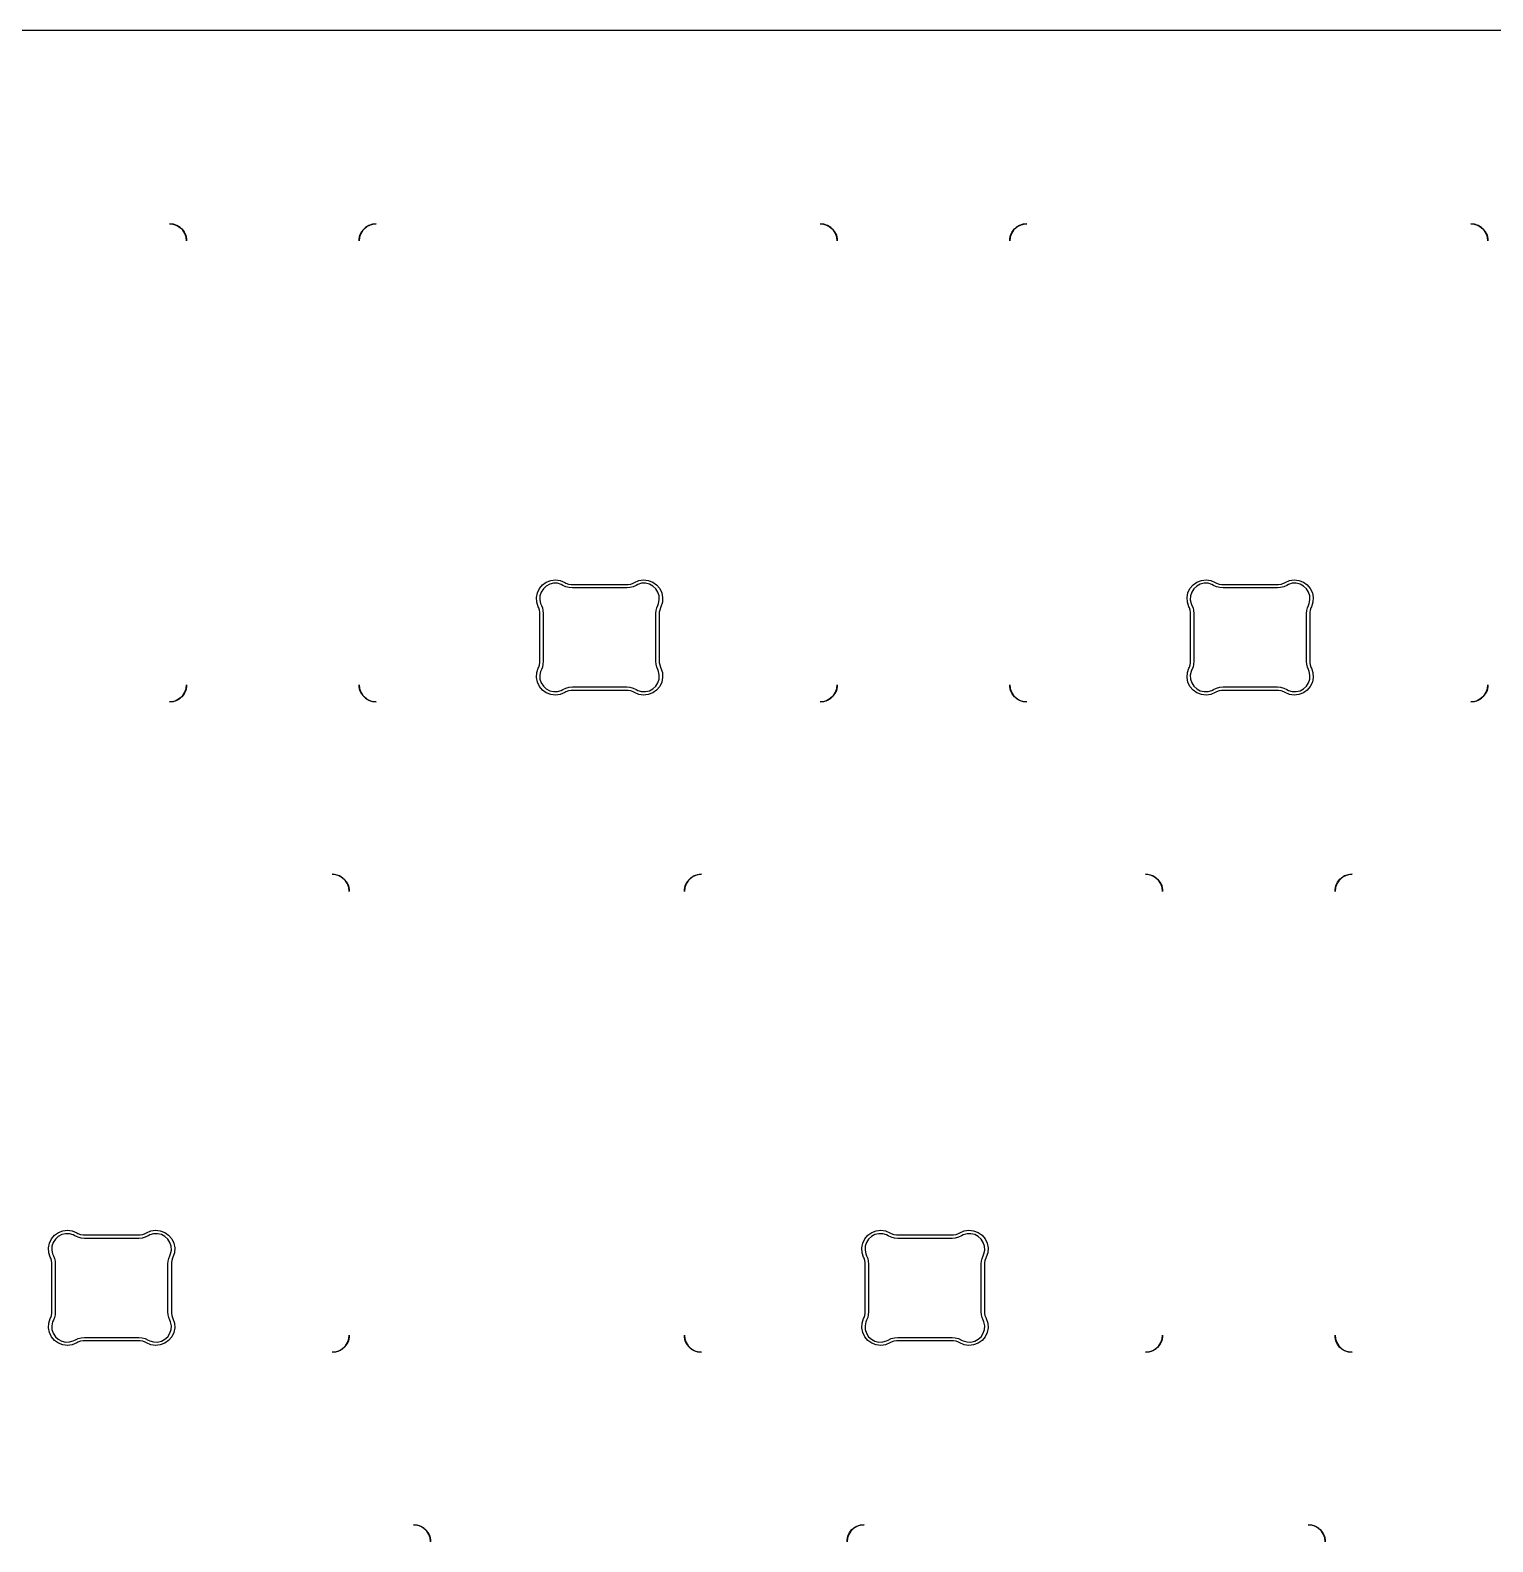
# Model space of a CAD drawing. Header units: inches. Extents: x -0.9 to 12.5, y -6 to -2.
# Drawn here: x 0.753 to 2.439, y -3.772 to -2.029 of the extents above; entities that cross this region are included whole.
import ezdxf

# ---------------------------------------------------------------- set-up
doc = ezdxf.new("R2010")
doc.units = ezdxf.units.IN
doc.header["$MEASUREMENT"] = 0
doc.layers.add('Edge.Cuts', color=40, linetype='CONTINUOUS', true_color=0xfabd2f)

msp = doc.modelspace()

# ---------------------------------------------------------------- linework, layer by layer
at = {"layer": 'Edge.Cuts', "linetype": 'CONTINUOUS'}
for p, q in [((-0.9213, -2.0289), (12.4961, -2.0289)), ((12.4959, -2.0293), (-0.9211, -2.0293)), ((0.9184, -2.2527), (0.914, -2.2522)), ((0.914, -2.2522), (0.9162, -2.2522)), ((0.9162, -2.2522), (0.9205, -2.2532)), ((0.9225, -2.2541), (0.9184, -2.2527)), ((0.9205, -2.2532), (0.9245, -2.2551)), ((0.9262, -2.2565), (0.9225, -2.2541)), ((0.9245, -2.2551), (0.928, -2.2578)), ((0.9294, -2.2596), (0.9262, -2.2565)), ((0.928, -2.2578), (0.9307, -2.2613)), ((0.9317, -2.2633), (0.9294, -2.2596)), ((0.9307, -2.2613), (0.9327, -2.2653)), ((0.9332, -2.2675), (0.9317, -2.2633)), ((0.9327, -2.2653), (0.9337, -2.2696)), ((1.1325, -2.2696), (1.1335, -2.2653)), ((1.1344, -2.2633), (1.133, -2.2675)), ((1.1335, -2.2653), (1.1354, -2.2613)), ((1.1368, -2.2596), (1.1344, -2.2633)), ((1.1354, -2.2613), (1.1382, -2.2578)), ((1.1399, -2.2565), (1.1368, -2.2596)), ((1.1382, -2.2578), (1.1416, -2.2551)), ((1.1436, -2.2541), (1.1399, -2.2565)), ((1.1416, -2.2551), (1.1456, -2.2532)), ((1.1478, -2.2527), (1.1436, -2.2541)), ((1.1456, -2.2532), (1.1499, -2.2522)), ((1.1522, -2.2522), (1.1478, -2.2527)), ((1.1499, -2.2522), (1.1522, -2.2522)), ((1.6684, -2.2527), (1.664, -2.2522)), ((1.664, -2.2522), (1.6662, -2.2522)), ((1.6662, -2.2522), (1.6705, -2.2532)), ((1.6725, -2.2541), (1.6684, -2.2527)), ((1.6705, -2.2532), (1.6745, -2.2551)), ((1.6762, -2.2565), (1.6725, -2.2541)), ((1.6745, -2.2551), (1.678, -2.2578)), ((1.6794, -2.2596), (1.6762, -2.2565)), ((1.678, -2.2578), (1.6807, -2.2613)), ((1.6817, -2.2633), (1.6794, -2.2596)), ((1.6807, -2.2613), (1.6827, -2.2653)), ((1.6832, -2.2675), (1.6817, -2.2633)), ((1.6827, -2.2653), (1.6837, -2.2696)), ((1.8825, -2.2696), (1.8835, -2.2653)), ((1.8844, -2.2633), (1.883, -2.2675)), ((1.8835, -2.2653), (1.8854, -2.2613)), ((1.8868, -2.2596), (1.8844, -2.2633)), ((1.8854, -2.2613), (1.8882, -2.2578)), ((1.8899, -2.2565), (1.8868, -2.2596)), ((1.8882, -2.2578), (1.8916, -2.2551)), ((1.8936, -2.2541), (1.8899, -2.2565)), ((1.8916, -2.2551), (1.8956, -2.2532)), ((1.8978, -2.2527), (1.8936, -2.2541)), ((1.8956, -2.2532), (1.8999, -2.2522)), ((1.9022, -2.2522), (1.8978, -2.2527)), ((1.8999, -2.2522), (1.9022, -2.2522)), ((2.4184, -2.2527), (2.414, -2.2522)), ((2.414, -2.2522), (2.4162, -2.2522)), ((2.4162, -2.2522), (2.4205, -2.2532)), ((2.4225, -2.2541), (2.4184, -2.2527)), ((2.4205, -2.2532), (2.4245, -2.2551)), ((2.4262, -2.2565), (2.4225, -2.2541)), ((2.4245, -2.2551), (2.428, -2.2578)), ((2.4294, -2.2596), (2.4262, -2.2565)), ((2.428, -2.2578), (2.4307, -2.2613)), ((2.4317, -2.2633), (2.4294, -2.2596)), ((2.4307, -2.2613), (2.4327, -2.2653)), ((2.4332, -2.2675), (2.4317, -2.2633)), ((2.4327, -2.2653), (2.4337, -2.2696)), ((0.9337, -2.2719), (0.9332, -2.2675)), ((0.9337, -2.2696), (0.9337, -2.2719)), ((1.133, -2.2675), (1.1325, -2.2719)), ((1.1325, -2.2719), (1.1325, -2.2696)), ((1.6837, -2.2719), (1.6832, -2.2675)), ((1.6837, -2.2696), (1.6837, -2.2719)), ((1.883, -2.2675), (1.8825, -2.2719)), ((1.8825, -2.2719), (1.8825, -2.2696)), ((2.4337, -2.2719), (2.4332, -2.2675)), ((2.4337, -2.2696), (2.4337, -2.2719)), ((1.3439, -2.6685), (1.3483, -2.6653)), ((1.3483, -2.6653), (1.3535, -2.6633)), ((1.3566, -2.6666), (1.3522, -2.6677)), ((1.3535, -2.6633), (1.359, -2.6627)), ((1.3612, -2.6667), (1.3566, -2.6666)), ((1.359, -2.6627), (1.3644, -2.6635)), ((1.3644, -2.6635), (1.3695, -2.6657)), ((1.3695, -2.6657), (1.3708, -2.6665)), ((1.3708, -2.6665), (1.3738, -2.6676)), ((1.4456, -2.6676), (1.4485, -2.6665)), ((1.4485, -2.6665), (1.4499, -2.6657)), ((1.4499, -2.6657), (1.455, -2.6635)), ((1.455, -2.6635), (1.4604, -2.6627)), ((1.4628, -2.6666), (1.4582, -2.6667)), ((1.4604, -2.6627), (1.4659, -2.6633)), ((1.4672, -2.6677), (1.4628, -2.6666)), ((1.4659, -2.6633), (1.471, -2.6653)), ((1.471, -2.6653), (1.4755, -2.6685)), ((2.0939, -2.6685), (2.0983, -2.6653)), ((2.0983, -2.6653), (2.1035, -2.6633)), ((2.1066, -2.6666), (2.1022, -2.6677)), ((2.1035, -2.6633), (2.109, -2.6627)), ((2.1112, -2.6667), (2.1066, -2.6666)), ((2.109, -2.6627), (2.1144, -2.6635)), ((2.1144, -2.6635), (2.1195, -2.6657)), ((2.1195, -2.6657), (2.1208, -2.6665)), ((2.1208, -2.6665), (2.1238, -2.6676)), ((2.1956, -2.6676), (2.1985, -2.6665)), ((2.1985, -2.6665), (2.1999, -2.6657)), ((2.1999, -2.6657), (2.205, -2.6635)), ((2.205, -2.6635), (2.2104, -2.6627)), ((2.2128, -2.6666), (2.2082, -2.6667)), ((2.2104, -2.6627), (2.2159, -2.6633)), ((2.2172, -2.6677), (2.2128, -2.6666)), ((2.2159, -2.6633), (2.221, -2.6653)), ((2.221, -2.6653), (2.2255, -2.6685)), ((1.3369, -2.6831), (1.338, -2.6777)), ((1.3373, -2.6886), (1.3369, -2.6831)), ((1.338, -2.6777), (1.3403, -2.6727)), ((1.3403, -2.6727), (1.3439, -2.6685)), ((1.341, -2.681), (1.3407, -2.6856)), ((1.3424, -2.6767), (1.341, -2.681)), ((1.3449, -2.6729), (1.3424, -2.6767)), ((1.3482, -2.6698), (1.3449, -2.6729)), ((1.3522, -2.6677), (1.3482, -2.6698)), ((1.3655, -2.6679), (1.3612, -2.6667)), ((1.3675, -2.6691), (1.3655, -2.6679)), ((1.3709, -2.6707), (1.3675, -2.6691)), ((1.3746, -2.6717), (1.3709, -2.6707)), ((1.3738, -2.6676), (1.3768, -2.6681)), ((1.3784, -2.672), (1.3746, -2.6717)), ((1.3768, -2.6681), (1.3784, -2.6681)), ((1.3784, -2.6681), (1.3784, -2.6681)), ((1.3784, -2.6681), (1.441, -2.6681)), ((1.441, -2.672), (1.3784, -2.672)), ((1.3784, -2.672), (1.3784, -2.672)), ((1.441, -2.6681), (1.4425, -2.6681)), ((1.4448, -2.6717), (1.441, -2.672)), ((1.4425, -2.6681), (1.4456, -2.6676)), ((1.4484, -2.6707), (1.4448, -2.6717)), ((1.4519, -2.6691), (1.4484, -2.6707)), ((1.4538, -2.6679), (1.4519, -2.6691)), ((1.4582, -2.6667), (1.4538, -2.6679)), ((1.4712, -2.6698), (1.4672, -2.6677)), ((1.4745, -2.6729), (1.4712, -2.6698)), ((1.477, -2.6767), (1.4745, -2.6729)), ((1.4755, -2.6685), (1.479, -2.6727)), ((1.4784, -2.681), (1.477, -2.6767)), ((1.4786, -2.6856), (1.4784, -2.681)), ((1.479, -2.6727), (1.4814, -2.6777)), ((1.4814, -2.6777), (1.4824, -2.6831)), ((1.4824, -2.6831), (1.4821, -2.6886)), ((2.0869, -2.6831), (2.088, -2.6777)), ((2.0873, -2.6886), (2.0869, -2.6831)), ((2.088, -2.6777), (2.0903, -2.6727)), ((2.0903, -2.6727), (2.0939, -2.6685)), ((2.091, -2.681), (2.0907, -2.6856)), ((2.0924, -2.6767), (2.091, -2.681)), ((2.0949, -2.6729), (2.0924, -2.6767)), ((2.0982, -2.6698), (2.0949, -2.6729)), ((2.1022, -2.6677), (2.0982, -2.6698)), ((2.1155, -2.6679), (2.1112, -2.6667)), ((2.1175, -2.6691), (2.1155, -2.6679)), ((2.1209, -2.6707), (2.1175, -2.6691)), ((2.1246, -2.6717), (2.1209, -2.6707)), ((2.1238, -2.6676), (2.1268, -2.6681)), ((2.1284, -2.672), (2.1246, -2.6717)), ((2.1268, -2.6681), (2.1284, -2.6681)), ((2.1284, -2.6681), (2.1284, -2.6681)), ((2.1284, -2.6681), (2.191, -2.6681)), ((2.191, -2.672), (2.1284, -2.672)), ((2.1284, -2.672), (2.1284, -2.672)), ((2.191, -2.6681), (2.1925, -2.6681)), ((2.1948, -2.6717), (2.191, -2.672)), ((2.1925, -2.6681), (2.1956, -2.6676)), ((2.1984, -2.6707), (2.1948, -2.6717)), ((2.2019, -2.6691), (2.1984, -2.6707)), ((2.2038, -2.6679), (2.2019, -2.6691)), ((2.2082, -2.6667), (2.2038, -2.6679)), ((2.2212, -2.6698), (2.2172, -2.6677)), ((2.2245, -2.6729), (2.2212, -2.6698)), ((2.227, -2.6767), (2.2245, -2.6729)), ((2.2255, -2.6685), (2.229, -2.6727)), ((2.2284, -2.681), (2.227, -2.6767)), ((2.2286, -2.6856), (2.2284, -2.681)), ((2.229, -2.6727), (2.2314, -2.6777)), ((2.2314, -2.6777), (2.2324, -2.6831)), ((2.2324, -2.6831), (2.2321, -2.6886)), ((1.339, -2.6938), (1.3373, -2.6886)), ((1.3396, -2.695), (1.339, -2.6938)), ((1.3404, -2.6975), (1.3396, -2.695)), ((1.3408, -2.7001), (1.3404, -2.6975)), ((1.3407, -2.6856), (1.3416, -2.69)), ((1.3408, -2.7015), (1.3408, -2.7001)), ((1.3408, -2.7568), (1.3408, -2.7015)), ((1.3408, -2.7015), (1.3408, -2.7015)), ((1.3416, -2.69), (1.3426, -2.6921)), ((1.3426, -2.6921), (1.3438, -2.6951)), ((1.3438, -2.6951), (1.3445, -2.6982)), ((1.3445, -2.6982), (1.3447, -2.7015)), ((1.3447, -2.7015), (1.3447, -2.7015)), ((1.3447, -2.7015), (1.3447, -2.7568)), ((1.4746, -2.7015), (1.4749, -2.6982)), ((1.4746, -2.7568), (1.4746, -2.7015)), ((1.4746, -2.7015), (1.4746, -2.7015)), ((1.4749, -2.6982), (1.4756, -2.6951)), ((1.4756, -2.6951), (1.4768, -2.6921)), ((1.4768, -2.6921), (1.4778, -2.69)), ((1.4768, -2.6921), (1.4768, -2.6921)), ((1.4778, -2.69), (1.4786, -2.6856)), ((1.479, -2.6975), (1.4786, -2.7001)), ((1.4786, -2.7001), (1.4786, -2.7015)), ((1.4786, -2.7015), (1.4786, -2.7015)), ((1.4786, -2.7015), (1.4786, -2.7568)), ((1.4798, -2.695), (1.479, -2.6975)), ((1.4803, -2.6938), (1.4798, -2.695)), ((1.4821, -2.6886), (1.4803, -2.6938)), ((1.4803, -2.6938), (1.4803, -2.6938)), ((2.089, -2.6938), (2.0873, -2.6886)), ((2.0896, -2.695), (2.089, -2.6938)), ((2.0904, -2.6975), (2.0896, -2.695)), ((2.0908, -2.7001), (2.0904, -2.6975)), ((2.0907, -2.6856), (2.0916, -2.69)), ((2.0908, -2.7015), (2.0908, -2.7001)), ((2.0908, -2.7568), (2.0908, -2.7015)), ((2.0908, -2.7015), (2.0908, -2.7015)), ((2.0916, -2.69), (2.0926, -2.6921)), ((2.0926, -2.6921), (2.0938, -2.6951)), ((2.0938, -2.6951), (2.0945, -2.6982)), ((2.0945, -2.6982), (2.0947, -2.7015)), ((2.0947, -2.7015), (2.0947, -2.7015)), ((2.0947, -2.7015), (2.0947, -2.7568)), ((2.2246, -2.7015), (2.2249, -2.6982)), ((2.2246, -2.7568), (2.2246, -2.7015)), ((2.2246, -2.7015), (2.2246, -2.7015)), ((2.2249, -2.6982), (2.2256, -2.6951)), ((2.2256, -2.6951), (2.2268, -2.6921)), ((2.2268, -2.6921), (2.2278, -2.69)), ((2.2268, -2.6921), (2.2268, -2.6921)), ((2.2278, -2.69), (2.2286, -2.6856)), ((2.229, -2.6975), (2.2286, -2.7001)), ((2.2286, -2.7001), (2.2286, -2.7015)), ((2.2286, -2.7015), (2.2286, -2.7015)), ((2.2286, -2.7015), (2.2286, -2.7568)), ((2.2298, -2.695), (2.229, -2.6975)), ((2.2303, -2.6938), (2.2298, -2.695)), ((2.2321, -2.6886), (2.2303, -2.6938)), ((2.2303, -2.6938), (2.2303, -2.6938)), ((1.3369, -2.7752), (1.3373, -2.7697)), ((1.3373, -2.7697), (1.339, -2.7645)), ((1.339, -2.7645), (1.3396, -2.7633)), ((1.339, -2.7645), (1.339, -2.7645)), ((1.3396, -2.7633), (1.3404, -2.7608)), ((1.3404, -2.7608), (1.3408, -2.7581)), ((1.3416, -2.7682), (1.3407, -2.7727)), ((1.3408, -2.7581), (1.3408, -2.7568)), ((1.3408, -2.7568), (1.3408, -2.7568)), ((1.3426, -2.7662), (1.3416, -2.7682)), ((1.3438, -2.7632), (1.3426, -2.7662)), ((1.3426, -2.7662), (1.3426, -2.7662)), ((1.3445, -2.76), (1.3438, -2.7632)), ((1.3447, -2.7568), (1.3445, -2.76)), ((1.3447, -2.7568), (1.3447, -2.7568)), ((1.4749, -2.76), (1.4746, -2.7568)), ((1.4756, -2.7632), (1.4749, -2.76)), ((1.4768, -2.7662), (1.4756, -2.7632)), ((1.4778, -2.7682), (1.4768, -2.7662)), ((1.4786, -2.7727), (1.4778, -2.7682)), ((1.4786, -2.7568), (1.4786, -2.7581)), ((1.4786, -2.7581), (1.479, -2.7608)), ((1.479, -2.7608), (1.4798, -2.7633)), ((1.4798, -2.7633), (1.4803, -2.7645)), ((1.4803, -2.7645), (1.4803, -2.7645)), ((1.4803, -2.7645), (1.4821, -2.7697)), ((1.4821, -2.7697), (1.4824, -2.7752)), ((2.0869, -2.7752), (2.0873, -2.7697)), ((2.0873, -2.7697), (2.089, -2.7645)), ((2.089, -2.7645), (2.0896, -2.7633)), ((2.089, -2.7645), (2.089, -2.7645)), ((2.0896, -2.7633), (2.0904, -2.7608)), ((2.0904, -2.7608), (2.0908, -2.7581)), ((2.0916, -2.7682), (2.0907, -2.7727)), ((2.0908, -2.7581), (2.0908, -2.7568)), ((2.0908, -2.7568), (2.0908, -2.7568)), ((2.0926, -2.7662), (2.0916, -2.7682)), ((2.0938, -2.7632), (2.0926, -2.7662)), ((2.0926, -2.7662), (2.0926, -2.7662)), ((2.0945, -2.76), (2.0938, -2.7632)), ((2.0947, -2.7568), (2.0945, -2.76)), ((2.0947, -2.7568), (2.0947, -2.7568)), ((2.2249, -2.76), (2.2246, -2.7568)), ((2.2256, -2.7632), (2.2249, -2.76)), ((2.2268, -2.7662), (2.2256, -2.7632)), ((2.2278, -2.7682), (2.2268, -2.7662)), ((2.2286, -2.7727), (2.2278, -2.7682)), ((2.2286, -2.7568), (2.2286, -2.7581)), ((2.2286, -2.7581), (2.229, -2.7608)), ((2.229, -2.7608), (2.2298, -2.7633)), ((2.2298, -2.7633), (2.2303, -2.7645)), ((2.2303, -2.7645), (2.2303, -2.7645)), ((2.2303, -2.7645), (2.2321, -2.7697)), ((2.2321, -2.7697), (2.2324, -2.7752)), ((0.9317, -2.7922), (0.9332, -2.788)), ((0.9337, -2.7859), (0.9327, -2.7902)), ((0.9332, -2.788), (0.9337, -2.7837)), ((0.9337, -2.7837), (0.9337, -2.7859)), ((1.1325, -2.7859), (1.1325, -2.7837)), ((1.1325, -2.7837), (1.133, -2.788)), ((1.1335, -2.7902), (1.1325, -2.7859)), ((1.133, -2.788), (1.1344, -2.7922)), ((1.338, -2.7806), (1.3369, -2.7752)), ((1.3403, -2.7856), (1.338, -2.7806)), ((1.3439, -2.7898), (1.3403, -2.7856)), ((1.3407, -2.7727), (1.341, -2.7772)), ((1.341, -2.7772), (1.3424, -2.7815)), ((1.3424, -2.7815), (1.3449, -2.7854)), ((1.3449, -2.7854), (1.3482, -2.7884)), ((1.3482, -2.7884), (1.3522, -2.7906)), ((1.3675, -2.7892), (1.3709, -2.7876)), ((1.3709, -2.7876), (1.3746, -2.7866)), ((1.3746, -2.7866), (1.3784, -2.7862)), ((1.3784, -2.7862), (1.441, -2.7862)), ((1.441, -2.7862), (1.4448, -2.7866)), ((1.4448, -2.7866), (1.4484, -2.7876)), ((1.4484, -2.7876), (1.4519, -2.7892)), ((1.4672, -2.7906), (1.4712, -2.7884)), ((1.4712, -2.7884), (1.4745, -2.7854)), ((1.4745, -2.7854), (1.477, -2.7815)), ((1.479, -2.7856), (1.4755, -2.7898)), ((1.477, -2.7815), (1.4784, -2.7772)), ((1.4784, -2.7772), (1.4786, -2.7727)), ((1.4814, -2.7806), (1.479, -2.7856)), ((1.4824, -2.7752), (1.4814, -2.7806)), ((1.6817, -2.7922), (1.6832, -2.788)), ((1.6837, -2.7859), (1.6827, -2.7902)), ((1.6832, -2.788), (1.6837, -2.7837)), ((1.6837, -2.7837), (1.6837, -2.7859)), ((1.8825, -2.7859), (1.8825, -2.7837)), ((1.8825, -2.7837), (1.883, -2.788)), ((1.8835, -2.7902), (1.8825, -2.7859)), ((1.883, -2.788), (1.8844, -2.7922)), ((2.088, -2.7806), (2.0869, -2.7752)), ((2.0903, -2.7856), (2.088, -2.7806)), ((2.0939, -2.7898), (2.0903, -2.7856)), ((2.0907, -2.7727), (2.091, -2.7772)), ((2.091, -2.7772), (2.0924, -2.7815)), ((2.0924, -2.7815), (2.0949, -2.7854)), ((2.0949, -2.7854), (2.0982, -2.7884)), ((2.0982, -2.7884), (2.1022, -2.7906)), ((2.1175, -2.7892), (2.1209, -2.7876)), ((2.1209, -2.7876), (2.1246, -2.7866)), ((2.1246, -2.7866), (2.1284, -2.7862)), ((2.1284, -2.7862), (2.191, -2.7862)), ((2.191, -2.7862), (2.1948, -2.7866)), ((2.1948, -2.7866), (2.1984, -2.7876)), ((2.1984, -2.7876), (2.2019, -2.7892)), ((2.2172, -2.7906), (2.2212, -2.7884)), ((2.2212, -2.7884), (2.2245, -2.7854)), ((2.2245, -2.7854), (2.227, -2.7815)), ((2.229, -2.7856), (2.2255, -2.7898)), ((2.227, -2.7815), (2.2284, -2.7772)), ((2.2284, -2.7772), (2.2286, -2.7727)), ((2.2314, -2.7806), (2.229, -2.7856)), ((2.2324, -2.7752), (2.2314, -2.7806)), ((2.4317, -2.7922), (2.4332, -2.788)), ((2.4337, -2.7859), (2.4327, -2.7902)), ((2.4332, -2.788), (2.4337, -2.7837)), ((2.4337, -2.7837), (2.4337, -2.7859)), ((0.914, -2.8033), (0.9184, -2.8029)), ((0.9162, -2.8033), (0.914, -2.8033)), ((0.9205, -2.8024), (0.9162, -2.8033)), ((0.9184, -2.8029), (0.9225, -2.8014)), ((0.9245, -2.8004), (0.9205, -2.8024)), ((0.9225, -2.8014), (0.9262, -2.7991)), ((0.928, -2.7977), (0.9245, -2.8004)), ((0.9262, -2.7991), (0.9294, -2.7959)), ((0.9307, -2.7942), (0.928, -2.7977)), ((0.9294, -2.7959), (0.9317, -2.7922)), ((0.9327, -2.7902), (0.9307, -2.7942)), ((1.1354, -2.7942), (1.1335, -2.7902)), ((1.1344, -2.7922), (1.1368, -2.7959)), ((1.1382, -2.7977), (1.1354, -2.7942)), ((1.1368, -2.7959), (1.1399, -2.7991)), ((1.1416, -2.8004), (1.1382, -2.7977)), ((1.1399, -2.7991), (1.1436, -2.8014)), ((1.1456, -2.8024), (1.1416, -2.8004)), ((1.1436, -2.8014), (1.1478, -2.8029)), ((1.1499, -2.8033), (1.1456, -2.8024)), ((1.1478, -2.8029), (1.1522, -2.8033)), ((1.1522, -2.8033), (1.1499, -2.8033)), ((1.3483, -2.793), (1.3439, -2.7898)), ((1.3535, -2.7949), (1.3483, -2.793)), ((1.3522, -2.7906), (1.3566, -2.7916)), ((1.359, -2.7955), (1.3535, -2.7949)), ((1.3566, -2.7916), (1.3612, -2.7915)), ((1.3644, -2.7947), (1.359, -2.7955)), ((1.3612, -2.7915), (1.3655, -2.7903)), ((1.3695, -2.7926), (1.3644, -2.7947)), ((1.3655, -2.7903), (1.3675, -2.7892)), ((1.3675, -2.7892), (1.3675, -2.7892)), ((1.3708, -2.7918), (1.3695, -2.7926)), ((1.3695, -2.7926), (1.3695, -2.7926)), ((1.3738, -2.7907), (1.3708, -2.7918)), ((1.3768, -2.7902), (1.3738, -2.7907)), ((1.3784, -2.7902), (1.3768, -2.7902)), ((1.441, -2.7902), (1.3784, -2.7902)), ((1.4425, -2.7902), (1.441, -2.7902)), ((1.4456, -2.7907), (1.4425, -2.7902)), ((1.4485, -2.7918), (1.4456, -2.7907)), ((1.4499, -2.7926), (1.4485, -2.7918)), ((1.455, -2.7947), (1.4499, -2.7926)), ((1.4519, -2.7892), (1.4538, -2.7903)), ((1.4538, -2.7903), (1.4582, -2.7915)), ((1.4604, -2.7955), (1.455, -2.7947)), ((1.4582, -2.7915), (1.4628, -2.7916)), ((1.4659, -2.7949), (1.4604, -2.7955)), ((1.4628, -2.7916), (1.4672, -2.7906)), ((1.471, -2.793), (1.4659, -2.7949)), ((1.4755, -2.7898), (1.471, -2.793)), ((1.664, -2.8033), (1.6684, -2.8029)), ((1.6662, -2.8033), (1.664, -2.8033)), ((1.6705, -2.8024), (1.6662, -2.8033)), ((1.6684, -2.8029), (1.6725, -2.8014)), ((1.6745, -2.8004), (1.6705, -2.8024)), ((1.6725, -2.8014), (1.6762, -2.7991)), ((1.678, -2.7977), (1.6745, -2.8004)), ((1.6762, -2.7991), (1.6794, -2.7959)), ((1.6807, -2.7942), (1.678, -2.7977)), ((1.6794, -2.7959), (1.6817, -2.7922)), ((1.6827, -2.7902), (1.6807, -2.7942)), ((1.8854, -2.7942), (1.8835, -2.7902)), ((1.8844, -2.7922), (1.8868, -2.7959)), ((1.8882, -2.7977), (1.8854, -2.7942)), ((1.8868, -2.7959), (1.8899, -2.7991)), ((1.8916, -2.8004), (1.8882, -2.7977)), ((1.8899, -2.7991), (1.8936, -2.8014)), ((1.8956, -2.8024), (1.8916, -2.8004)), ((1.8936, -2.8014), (1.8978, -2.8029)), ((1.8999, -2.8033), (1.8956, -2.8024)), ((1.8978, -2.8029), (1.9022, -2.8033)), ((1.9022, -2.8033), (1.8999, -2.8033)), ((2.0983, -2.793), (2.0939, -2.7898)), ((2.1035, -2.7949), (2.0983, -2.793)), ((2.1022, -2.7906), (2.1066, -2.7916)), ((2.109, -2.7955), (2.1035, -2.7949)), ((2.1066, -2.7916), (2.1112, -2.7915)), ((2.1144, -2.7947), (2.109, -2.7955)), ((2.1112, -2.7915), (2.1155, -2.7903)), ((2.1195, -2.7926), (2.1144, -2.7947)), ((2.1155, -2.7903), (2.1175, -2.7892)), ((2.1175, -2.7892), (2.1175, -2.7892)), ((2.1208, -2.7918), (2.1195, -2.7926)), ((2.1195, -2.7926), (2.1195, -2.7926)), ((2.1238, -2.7907), (2.1208, -2.7918)), ((2.1268, -2.7902), (2.1238, -2.7907)), ((2.1284, -2.7902), (2.1268, -2.7902)), ((2.191, -2.7902), (2.1284, -2.7902)), ((2.1925, -2.7902), (2.191, -2.7902)), ((2.1956, -2.7907), (2.1925, -2.7902)), ((2.1985, -2.7918), (2.1956, -2.7907)), ((2.1999, -2.7926), (2.1985, -2.7918)), ((2.205, -2.7947), (2.1999, -2.7926)), ((2.2019, -2.7892), (2.2038, -2.7903)), ((2.2038, -2.7903), (2.2082, -2.7915)), ((2.2104, -2.7955), (2.205, -2.7947)), ((2.2082, -2.7915), (2.2128, -2.7916)), ((2.2159, -2.7949), (2.2104, -2.7955)), ((2.2128, -2.7916), (2.2172, -2.7906)), ((2.221, -2.793), (2.2159, -2.7949)), ((2.2255, -2.7898), (2.221, -2.793)), ((2.414, -2.8033), (2.4184, -2.8029)), ((2.4162, -2.8033), (2.414, -2.8033)), ((2.4205, -2.8024), (2.4162, -2.8033)), ((2.4184, -2.8029), (2.4225, -2.8014)), ((2.4245, -2.8004), (2.4205, -2.8024)), ((2.4225, -2.8014), (2.4262, -2.7991)), ((2.428, -2.7977), (2.4245, -2.8004)), ((2.4262, -2.7991), (2.4294, -2.7959)), ((2.4307, -2.7942), (2.428, -2.7977)), ((2.4294, -2.7959), (2.4317, -2.7922)), ((2.4327, -2.7902), (2.4307, -2.7942)), ((1.1059, -3.0027), (1.1015, -3.0022)), ((1.1015, -3.0022), (1.1037, -3.0022)), ((1.1037, -3.0022), (1.108, -3.0032)), ((1.11, -3.0041), (1.1059, -3.0027)), ((1.108, -3.0032), (1.112, -3.0051)), ((1.1137, -3.0065), (1.11, -3.0041)), ((1.112, -3.0051), (1.1155, -3.0078)), ((1.1169, -3.0096), (1.1137, -3.0065)), ((1.1155, -3.0078), (1.1182, -3.0113)), ((1.1192, -3.0133), (1.1169, -3.0096)), ((1.1182, -3.0113), (1.1202, -3.0153)), ((1.1207, -3.0175), (1.1192, -3.0133)), ((1.5094, -3.0133), (1.508, -3.0175)), ((1.5085, -3.0153), (1.5104, -3.0113)), ((1.5118, -3.0096), (1.5094, -3.0133)), ((1.5104, -3.0113), (1.5132, -3.0078)), ((1.5149, -3.0065), (1.5118, -3.0096)), ((1.5132, -3.0078), (1.5166, -3.0051)), ((1.5186, -3.0041), (1.5149, -3.0065)), ((1.5166, -3.0051), (1.5206, -3.0032)), ((1.5228, -3.0027), (1.5186, -3.0041)), ((1.5206, -3.0032), (1.5249, -3.0022)), ((1.5272, -3.0022), (1.5228, -3.0027)), ((1.5249, -3.0022), (1.5272, -3.0022)), ((2.0434, -3.0027), (2.039, -3.0022)), ((2.039, -3.0022), (2.0412, -3.0022)), ((2.0412, -3.0022), (2.0455, -3.0032)), ((2.0475, -3.0041), (2.0434, -3.0027)), ((2.0455, -3.0032), (2.0495, -3.0051)), ((2.0512, -3.0065), (2.0475, -3.0041)), ((2.0495, -3.0051), (2.053, -3.0078)), ((2.0544, -3.0096), (2.0512, -3.0065)), ((2.053, -3.0078), (2.0557, -3.0113)), ((2.0567, -3.0133), (2.0544, -3.0096)), ((2.0557, -3.0113), (2.0577, -3.0153)), ((2.0582, -3.0175), (2.0567, -3.0133)), ((2.2594, -3.0133), (2.258, -3.0175)), ((2.2585, -3.0153), (2.2604, -3.0113)), ((2.2618, -3.0096), (2.2594, -3.0133)), ((2.2604, -3.0113), (2.2632, -3.0078)), ((2.2649, -3.0065), (2.2618, -3.0096)), ((2.2632, -3.0078), (2.2666, -3.0051)), ((2.2686, -3.0041), (2.2649, -3.0065)), ((2.2666, -3.0051), (2.2706, -3.0032)), ((2.2728, -3.0027), (2.2686, -3.0041)), ((2.2706, -3.0032), (2.2749, -3.0022)), ((2.2772, -3.0022), (2.2728, -3.0027)), ((2.2749, -3.0022), (2.2772, -3.0022)), ((1.1202, -3.0153), (1.1212, -3.0196)), ((1.1212, -3.0219), (1.1207, -3.0175)), ((1.1212, -3.0196), (1.1212, -3.0219)), ((1.5075, -3.0196), (1.5085, -3.0153)), ((1.508, -3.0175), (1.5075, -3.0219)), ((1.5075, -3.0219), (1.5075, -3.0196)), ((2.0577, -3.0153), (2.0587, -3.0196)), ((2.0587, -3.0219), (2.0582, -3.0175)), ((2.0587, -3.0196), (2.0587, -3.0219)), ((2.2575, -3.0196), (2.2585, -3.0153)), ((2.258, -3.0175), (2.2575, -3.0219)), ((2.2575, -3.0219), (2.2575, -3.0196)), ((0.7814, -3.4185), (0.7859, -3.4153)), ((0.7859, -3.4153), (0.791, -3.4133)), ((0.791, -3.4133), (0.7965, -3.4127)), ((0.7965, -3.4127), (0.8019, -3.4135)), ((0.8019, -3.4135), (0.807, -3.4157)), ((0.807, -3.4157), (0.8083, -3.4165)), ((0.8861, -3.4165), (0.8874, -3.4157)), ((0.8874, -3.4157), (0.8925, -3.4135)), ((0.8925, -3.4135), (0.8979, -3.4127)), ((0.8979, -3.4127), (0.9034, -3.4133)), ((0.9034, -3.4133), (0.9085, -3.4153)), ((0.9085, -3.4153), (0.913, -3.4185)), ((1.7189, -3.4185), (1.7234, -3.4153)), ((1.7234, -3.4153), (1.7285, -3.4133)), ((1.7285, -3.4133), (1.734, -3.4127)), ((1.734, -3.4127), (1.7394, -3.4135)), ((1.7394, -3.4135), (1.7445, -3.4157)), ((1.7445, -3.4157), (1.7459, -3.4165)), ((1.8236, -3.4165), (1.8249, -3.4157)), ((1.8249, -3.4157), (1.83, -3.4135)), ((1.83, -3.4135), (1.8354, -3.4127)), ((1.8354, -3.4127), (1.8409, -3.4133)), ((1.8409, -3.4133), (1.8461, -3.4153)), ((1.8461, -3.4153), (1.8506, -3.4185)), ((0.7745, -3.4331), (0.7755, -3.4277)), ((0.7748, -3.4386), (0.7745, -3.4331)), ((0.7755, -3.4277), (0.7778, -3.4227)), ((0.7778, -3.4227), (0.7814, -3.4185)), ((0.7785, -3.431), (0.7782, -3.4356)), ((0.7799, -3.4267), (0.7785, -3.431)), ((0.7824, -3.4229), (0.7799, -3.4267)), ((0.7857, -3.4198), (0.7824, -3.4229)), ((0.7897, -3.4177), (0.7857, -3.4198)), ((0.7941, -3.4166), (0.7897, -3.4177)), ((0.7987, -3.4167), (0.7941, -3.4166)), ((0.803, -3.4179), (0.7987, -3.4167)), ((0.805, -3.4191), (0.803, -3.4179)), ((0.8085, -3.4207), (0.805, -3.4191)), ((0.8083, -3.4165), (0.8113, -3.4176)), ((0.8121, -3.4217), (0.8085, -3.4207)), ((0.8113, -3.4176), (0.8144, -3.4181)), ((0.8159, -3.422), (0.8121, -3.4217)), ((0.8144, -3.4181), (0.8159, -3.4181)), ((0.8159, -3.4181), (0.8159, -3.4181)), ((0.8159, -3.4181), (0.8785, -3.4181)), ((0.8785, -3.422), (0.8159, -3.422)), ((0.8159, -3.422), (0.8159, -3.422)), ((0.8785, -3.4181), (0.88, -3.4181)), ((0.8823, -3.4217), (0.8785, -3.422)), ((0.88, -3.4181), (0.8831, -3.4176)), ((0.886, -3.4207), (0.8823, -3.4217)), ((0.8831, -3.4176), (0.8861, -3.4165)), ((0.8894, -3.4191), (0.886, -3.4207)), ((0.8914, -3.4179), (0.8894, -3.4191)), ((0.8957, -3.4167), (0.8914, -3.4179)), ((0.9003, -3.4166), (0.8957, -3.4167)), ((0.9047, -3.4177), (0.9003, -3.4166)), ((0.9087, -3.4198), (0.9047, -3.4177)), ((0.912, -3.4229), (0.9087, -3.4198)), ((0.9145, -3.4267), (0.912, -3.4229)), ((0.913, -3.4185), (0.9166, -3.4227)), ((0.9159, -3.431), (0.9145, -3.4267)), ((0.9162, -3.4356), (0.9159, -3.431)), ((0.9166, -3.4227), (0.9189, -3.4277)), ((0.9189, -3.4277), (0.92, -3.4331)), ((0.92, -3.4331), (0.9196, -3.4386)), ((1.712, -3.4331), (1.713, -3.4277)), ((1.7123, -3.4386), (1.712, -3.4331)), ((1.713, -3.4277), (1.7154, -3.4227)), ((1.7154, -3.4227), (1.7189, -3.4185)), ((1.716, -3.431), (1.7158, -3.4356)), ((1.7175, -3.4267), (1.716, -3.431)), ((1.7199, -3.4229), (1.7175, -3.4267)), ((1.7232, -3.4198), (1.7199, -3.4229)), ((1.7272, -3.4177), (1.7232, -3.4198)), ((1.7317, -3.4166), (1.7272, -3.4177)), ((1.7362, -3.4167), (1.7317, -3.4166)), ((1.7406, -3.4179), (1.7362, -3.4167)), ((1.7425, -3.4191), (1.7406, -3.4179)), ((1.746, -3.4207), (1.7425, -3.4191)), ((1.7459, -3.4165), (1.7488, -3.4176)), ((1.7496, -3.4217), (1.746, -3.4207)), ((1.7488, -3.4176), (1.7519, -3.4181)), ((1.7534, -3.422), (1.7496, -3.4217)), ((1.7519, -3.4181), (1.7534, -3.4181)), ((1.7534, -3.4181), (1.7534, -3.4181)), ((1.7534, -3.4181), (1.816, -3.4181)), ((1.816, -3.422), (1.7534, -3.422)), ((1.7534, -3.422), (1.7534, -3.422)), ((1.816, -3.4181), (1.8176, -3.4181)), ((1.8198, -3.4217), (1.816, -3.422)), ((1.8176, -3.4181), (1.8206, -3.4176)), ((1.8235, -3.4207), (1.8198, -3.4217)), ((1.8206, -3.4176), (1.8236, -3.4165)), ((1.8269, -3.4191), (1.8235, -3.4207)), ((1.8289, -3.4179), (1.8269, -3.4191)), ((1.8333, -3.4167), (1.8289, -3.4179)), ((1.8378, -3.4166), (1.8333, -3.4167)), ((1.8422, -3.4177), (1.8378, -3.4166)), ((1.8462, -3.4198), (1.8422, -3.4177)), ((1.8495, -3.4229), (1.8462, -3.4198)), ((1.852, -3.4267), (1.8495, -3.4229)), ((1.8506, -3.4185), (1.8541, -3.4227)), ((1.8534, -3.431), (1.852, -3.4267)), ((1.8537, -3.4356), (1.8534, -3.431)), ((1.8541, -3.4227), (1.8564, -3.4277)), ((1.8564, -3.4277), (1.8575, -3.4331)), ((1.8575, -3.4331), (1.8571, -3.4386)), ((0.7766, -3.4438), (0.7748, -3.4386)), ((0.7771, -3.445), (0.7766, -3.4438)), ((0.7779, -3.4475), (0.7771, -3.445)), ((0.7783, -3.4501), (0.7779, -3.4475)), ((0.7782, -3.4356), (0.7791, -3.44)), ((0.7783, -3.4515), (0.7783, -3.4501)), ((0.7791, -3.44), (0.7801, -3.4421)), ((0.7801, -3.4421), (0.7813, -3.4451)), ((0.7813, -3.4451), (0.782, -3.4482)), ((0.782, -3.4482), (0.7822, -3.4515)), ((0.9122, -3.4515), (0.9124, -3.4482)), ((0.9124, -3.4482), (0.9131, -3.4451)), ((0.9131, -3.4451), (0.9143, -3.4421)), ((0.9143, -3.4421), (0.9153, -3.44)), ((0.9143, -3.4421), (0.9143, -3.4421)), ((0.9153, -3.44), (0.9162, -3.4356)), ((0.9165, -3.4475), (0.9161, -3.4501)), ((0.9161, -3.4501), (0.9161, -3.4515)), ((0.9173, -3.445), (0.9165, -3.4475)), ((0.9179, -3.4438), (0.9173, -3.445)), ((0.9196, -3.4386), (0.9179, -3.4438)), ((0.9179, -3.4438), (0.9179, -3.4438)), ((1.7141, -3.4438), (1.7123, -3.4386)), ((1.7146, -3.445), (1.7141, -3.4438)), ((1.7154, -3.4475), (1.7146, -3.445)), ((1.7158, -3.4501), (1.7154, -3.4475)), ((1.7158, -3.4356), (1.7166, -3.44)), ((1.7158, -3.4515), (1.7158, -3.4501)), ((1.7166, -3.44), (1.7176, -3.4421)), ((1.7176, -3.4421), (1.7188, -3.4451)), ((1.7188, -3.4451), (1.7195, -3.4482)), ((1.7195, -3.4482), (1.7198, -3.4515)), ((1.8497, -3.4515), (1.8499, -3.4482)), ((1.8499, -3.4482), (1.8506, -3.4451)), ((1.8506, -3.4451), (1.8518, -3.4421)), ((1.8518, -3.4421), (1.8528, -3.44)), ((1.8518, -3.4421), (1.8518, -3.4421)), ((1.8528, -3.44), (1.8537, -3.4356)), ((1.854, -3.4475), (1.8536, -3.4501)), ((1.8536, -3.4501), (1.8536, -3.4515)), ((1.8548, -3.445), (1.854, -3.4475)), ((1.8554, -3.4438), (1.8548, -3.445)), ((1.8571, -3.4386), (1.8554, -3.4438)), ((1.8554, -3.4438), (1.8554, -3.4438)), ((0.7783, -3.5068), (0.7783, -3.4515)), ((0.7783, -3.4515), (0.7783, -3.4515)), ((0.7822, -3.4515), (0.7822, -3.4515)), ((0.7822, -3.4515), (0.7822, -3.5068)), ((0.9122, -3.5068), (0.9122, -3.4515)), ((0.9122, -3.4515), (0.9122, -3.4515)), ((0.9161, -3.4515), (0.9161, -3.4515)), ((0.9161, -3.4515), (0.9161, -3.5068)), ((1.7158, -3.5068), (1.7158, -3.4515)), ((1.7158, -3.4515), (1.7158, -3.4515)), ((1.7198, -3.4515), (1.7198, -3.4515)), ((1.7198, -3.4515), (1.7198, -3.5068)), ((1.8497, -3.5068), (1.8497, -3.4515)), ((1.8497, -3.4515), (1.8497, -3.4515)), ((1.8536, -3.4515), (1.8536, -3.4515)), ((1.8536, -3.4515), (1.8536, -3.5068)), ((0.7745, -3.5252), (0.7748, -3.5197)), ((0.7748, -3.5197), (0.7766, -3.5145)), ((0.7766, -3.5145), (0.7771, -3.5133)), ((0.7766, -3.5145), (0.7766, -3.5145)), ((0.7771, -3.5133), (0.7779, -3.5108)), ((0.7779, -3.5108), (0.7783, -3.5081)), ((0.7791, -3.5182), (0.7782, -3.5227)), ((0.7783, -3.5081), (0.7783, -3.5068)), ((0.7783, -3.5068), (0.7783, -3.5068)), ((0.7801, -3.5162), (0.7791, -3.5182)), ((0.7813, -3.5132), (0.7801, -3.5162)), ((0.7801, -3.5162), (0.7801, -3.5162)), ((0.782, -3.51), (0.7813, -3.5132)), ((0.7822, -3.5068), (0.782, -3.51)), ((0.7822, -3.5068), (0.7822, -3.5068)), ((0.9124, -3.51), (0.9122, -3.5068)), ((0.9131, -3.5132), (0.9124, -3.51)), ((0.9143, -3.5162), (0.9131, -3.5132)), ((0.9153, -3.5182), (0.9143, -3.5162)), ((0.9162, -3.5227), (0.9153, -3.5182)), ((0.9161, -3.5068), (0.9161, -3.5081)), ((0.9161, -3.5081), (0.9165, -3.5108)), ((0.9165, -3.5108), (0.9173, -3.5133)), ((0.9173, -3.5133), (0.9179, -3.5145)), ((0.9179, -3.5145), (0.9179, -3.5145)), ((0.9179, -3.5145), (0.9196, -3.5197)), ((0.9196, -3.5197), (0.92, -3.5252)), ((1.712, -3.5252), (1.7123, -3.5197)), ((1.7123, -3.5197), (1.7141, -3.5145)), ((1.7141, -3.5145), (1.7146, -3.5133)), ((1.7141, -3.5145), (1.7141, -3.5145)), ((1.7146, -3.5133), (1.7154, -3.5108)), ((1.7154, -3.5108), (1.7158, -3.5081)), ((1.7158, -3.5081), (1.7158, -3.5068)), ((1.7158, -3.5068), (1.7158, -3.5068)), ((1.7166, -3.5182), (1.7158, -3.5227)), ((1.7176, -3.5162), (1.7166, -3.5182)), ((1.7188, -3.5132), (1.7176, -3.5162)), ((1.7176, -3.5162), (1.7176, -3.5162)), ((1.7195, -3.51), (1.7188, -3.5132)), ((1.7198, -3.5068), (1.7195, -3.51)), ((1.7198, -3.5068), (1.7198, -3.5068)), ((1.8499, -3.51), (1.8497, -3.5068)), ((1.8506, -3.5132), (1.8499, -3.51)), ((1.8518, -3.5162), (1.8506, -3.5132)), ((1.8528, -3.5182), (1.8518, -3.5162)), ((1.8537, -3.5227), (1.8528, -3.5182)), ((1.8536, -3.5068), (1.8536, -3.5081)), ((1.8536, -3.5081), (1.854, -3.5108)), ((1.854, -3.5108), (1.8548, -3.5133)), ((1.8548, -3.5133), (1.8554, -3.5145)), ((1.8554, -3.5145), (1.8554, -3.5145)), ((1.8554, -3.5145), (1.8571, -3.5197)), ((1.8571, -3.5197), (1.8575, -3.5252)), ((0.7755, -3.5306), (0.7745, -3.5252)), ((0.7778, -3.5356), (0.7755, -3.5306)), ((0.7814, -3.5398), (0.7778, -3.5356)), ((0.7782, -3.5227), (0.7785, -3.5272)), ((0.7785, -3.5272), (0.7799, -3.5315)), ((0.7799, -3.5315), (0.7824, -3.5354)), ((0.7824, -3.5354), (0.7857, -3.5384)), ((0.805, -3.5392), (0.8085, -3.5376)), ((0.8085, -3.5376), (0.8121, -3.5366)), ((0.8121, -3.5366), (0.8159, -3.5362)), ((0.8159, -3.5362), (0.8785, -3.5362)), ((0.8785, -3.5362), (0.8823, -3.5366)), ((0.8823, -3.5366), (0.886, -3.5376)), ((0.886, -3.5376), (0.8894, -3.5392)), ((0.9087, -3.5384), (0.912, -3.5354)), ((0.912, -3.5354), (0.9145, -3.5315)), ((0.9166, -3.5356), (0.913, -3.5398)), ((0.9145, -3.5315), (0.9159, -3.5272)), ((0.9159, -3.5272), (0.9162, -3.5227)), ((0.9189, -3.5306), (0.9166, -3.5356)), ((0.92, -3.5252), (0.9189, -3.5306)), ((1.1192, -3.5422), (1.1207, -3.538)), ((1.1212, -3.5359), (1.1202, -3.5402)), ((1.1207, -3.538), (1.1212, -3.5337)), ((1.1212, -3.5337), (1.1212, -3.5359)), ((1.5075, -3.5359), (1.5075, -3.5337)), ((1.5075, -3.5337), (1.508, -3.538)), ((1.5085, -3.5402), (1.5075, -3.5359)), ((1.508, -3.538), (1.5094, -3.5422)), ((1.713, -3.5306), (1.712, -3.5252)), ((1.7154, -3.5356), (1.713, -3.5306)), ((1.7189, -3.5398), (1.7154, -3.5356)), ((1.7158, -3.5227), (1.716, -3.5272)), ((1.716, -3.5272), (1.7175, -3.5315)), ((1.7175, -3.5315), (1.7199, -3.5354)), ((1.7199, -3.5354), (1.7232, -3.5384)), ((1.7425, -3.5392), (1.746, -3.5376)), ((1.746, -3.5376), (1.7496, -3.5366)), ((1.7496, -3.5366), (1.7534, -3.5362)), ((1.7534, -3.5362), (1.816, -3.5362)), ((1.816, -3.5362), (1.8198, -3.5366)), ((1.8198, -3.5366), (1.8235, -3.5376)), ((1.8235, -3.5376), (1.8269, -3.5392)), ((1.8462, -3.5384), (1.8495, -3.5354)), ((1.8495, -3.5354), (1.852, -3.5315)), ((1.8541, -3.5356), (1.8506, -3.5398)), ((1.852, -3.5315), (1.8534, -3.5272)), ((1.8534, -3.5272), (1.8537, -3.5227)), ((1.8564, -3.5306), (1.8541, -3.5356)), ((1.8575, -3.5252), (1.8564, -3.5306)), ((2.0567, -3.5422), (2.0582, -3.538)), ((2.0587, -3.5359), (2.0577, -3.5402)), ((2.0582, -3.538), (2.0587, -3.5337)), ((2.0587, -3.5337), (2.0587, -3.5359)), ((2.2575, -3.5359), (2.2575, -3.5337)), ((2.2575, -3.5337), (2.258, -3.538)), ((2.2585, -3.5402), (2.2575, -3.5359)), ((2.258, -3.538), (2.2594, -3.5422)), ((0.7859, -3.543), (0.7814, -3.5398)), ((0.7857, -3.5384), (0.7897, -3.5406)), ((0.791, -3.5449), (0.7859, -3.543)), ((0.7897, -3.5406), (0.7941, -3.5416)), ((0.7965, -3.5455), (0.791, -3.5449)), ((0.7941, -3.5416), (0.7987, -3.5415)), ((0.8019, -3.5447), (0.7965, -3.5455)), ((0.7987, -3.5415), (0.803, -3.5403)), ((0.807, -3.5426), (0.8019, -3.5447)), ((0.803, -3.5403), (0.805, -3.5392)), ((0.805, -3.5392), (0.805, -3.5392)), ((0.8083, -3.5418), (0.807, -3.5426)), ((0.807, -3.5426), (0.807, -3.5426)), ((0.8113, -3.5407), (0.8083, -3.5418)), ((0.8144, -3.5402), (0.8113, -3.5407)), ((0.8159, -3.5402), (0.8144, -3.5402)), ((0.8785, -3.5402), (0.8159, -3.5402)), ((0.88, -3.5402), (0.8785, -3.5402)), ((0.8831, -3.5407), (0.88, -3.5402)), ((0.8861, -3.5418), (0.8831, -3.5407)), ((0.8874, -3.5426), (0.8861, -3.5418)), ((0.8925, -3.5447), (0.8874, -3.5426)), ((0.8894, -3.5392), (0.8914, -3.5403)), ((0.8914, -3.5403), (0.8957, -3.5415)), ((0.8979, -3.5455), (0.8925, -3.5447)), ((0.8957, -3.5415), (0.9003, -3.5416)), ((0.9034, -3.5449), (0.8979, -3.5455)), ((0.9003, -3.5416), (0.9047, -3.5406)), ((0.9085, -3.543), (0.9034, -3.5449)), ((0.9047, -3.5406), (0.9087, -3.5384)), ((0.913, -3.5398), (0.9085, -3.543)), ((1.1015, -3.5533), (1.1059, -3.5529)), ((1.1037, -3.5533), (1.1015, -3.5533)), ((1.108, -3.5524), (1.1037, -3.5533)), ((1.1059, -3.5529), (1.11, -3.5514)), ((1.112, -3.5504), (1.108, -3.5524)), ((1.11, -3.5514), (1.1137, -3.5491)), ((1.1155, -3.5477), (1.112, -3.5504)), ((1.1137, -3.5491), (1.1169, -3.5459)), ((1.1182, -3.5442), (1.1155, -3.5477)), ((1.1169, -3.5459), (1.1192, -3.5422)), ((1.1202, -3.5402), (1.1182, -3.5442)), ((1.5104, -3.5442), (1.5085, -3.5402)), ((1.5094, -3.5422), (1.5118, -3.5459)), ((1.5132, -3.5477), (1.5104, -3.5442)), ((1.5118, -3.5459), (1.5149, -3.5491)), ((1.5166, -3.5504), (1.5132, -3.5477)), ((1.5149, -3.5491), (1.5186, -3.5514)), ((1.5206, -3.5524), (1.5166, -3.5504)), ((1.5186, -3.5514), (1.5228, -3.5529)), ((1.5249, -3.5533), (1.5206, -3.5524)), ((1.5228, -3.5529), (1.5272, -3.5533)), ((1.5272, -3.5533), (1.5249, -3.5533)), ((1.7234, -3.543), (1.7189, -3.5398)), ((1.7232, -3.5384), (1.7272, -3.5406)), ((1.7285, -3.5449), (1.7234, -3.543)), ((1.7272, -3.5406), (1.7317, -3.5416)), ((1.734, -3.5455), (1.7285, -3.5449)), ((1.7317, -3.5416), (1.7362, -3.5415)), ((1.7394, -3.5447), (1.734, -3.5455)), ((1.7362, -3.5415), (1.7406, -3.5403)), ((1.7445, -3.5426), (1.7394, -3.5447)), ((1.7406, -3.5403), (1.7425, -3.5392)), ((1.7425, -3.5392), (1.7425, -3.5392)), ((1.7459, -3.5418), (1.7445, -3.5426)), ((1.7445, -3.5426), (1.7445, -3.5426)), ((1.7488, -3.5407), (1.7459, -3.5418)), ((1.7519, -3.5402), (1.7488, -3.5407)), ((1.7534, -3.5402), (1.7519, -3.5402)), ((1.816, -3.5402), (1.7534, -3.5402)), ((1.8176, -3.5402), (1.816, -3.5402)), ((1.8206, -3.5407), (1.8176, -3.5402)), ((1.8236, -3.5418), (1.8206, -3.5407)), ((1.8249, -3.5426), (1.8236, -3.5418)), ((1.83, -3.5447), (1.8249, -3.5426)), ((1.8269, -3.5392), (1.8289, -3.5403)), ((1.8289, -3.5403), (1.8333, -3.5415)), ((1.8354, -3.5455), (1.83, -3.5447)), ((1.8333, -3.5415), (1.8378, -3.5416)), ((1.8409, -3.5449), (1.8354, -3.5455)), ((1.8378, -3.5416), (1.8422, -3.5406)), ((1.8461, -3.543), (1.8409, -3.5449)), ((1.8422, -3.5406), (1.8462, -3.5384)), ((1.8506, -3.5398), (1.8461, -3.543)), ((2.039, -3.5533), (2.0434, -3.5529)), ((2.0412, -3.5533), (2.039, -3.5533)), ((2.0455, -3.5524), (2.0412, -3.5533)), ((2.0434, -3.5529), (2.0475, -3.5514)), ((2.0495, -3.5504), (2.0455, -3.5524)), ((2.0475, -3.5514), (2.0512, -3.5491)), ((2.053, -3.5477), (2.0495, -3.5504)), ((2.0512, -3.5491), (2.0544, -3.5459)), ((2.0557, -3.5442), (2.053, -3.5477)), ((2.0544, -3.5459), (2.0567, -3.5422)), ((2.0577, -3.5402), (2.0557, -3.5442)), ((2.2604, -3.5442), (2.2585, -3.5402)), ((2.2594, -3.5422), (2.2618, -3.5459)), ((2.2632, -3.5477), (2.2604, -3.5442)), ((2.2618, -3.5459), (2.2649, -3.5491)), ((2.2666, -3.5504), (2.2632, -3.5477)), ((2.2649, -3.5491), (2.2686, -3.5514)), ((2.2706, -3.5524), (2.2666, -3.5504)), ((2.2686, -3.5514), (2.2728, -3.5529)), ((2.2749, -3.5533), (2.2706, -3.5524)), ((2.2728, -3.5529), (2.2772, -3.5533)), ((2.2772, -3.5533), (2.2749, -3.5533)), ((1.1996, -3.7527), (1.1952, -3.7522)), ((1.1952, -3.7522), (1.1974, -3.7522)), ((1.1974, -3.7522), (1.2018, -3.7532)), ((1.2038, -3.7541), (1.1996, -3.7527)), ((1.2018, -3.7532), (1.2058, -3.7551)), ((1.2075, -3.7565), (1.2038, -3.7541)), ((1.2058, -3.7551), (1.2092, -3.7578)), ((1.2106, -3.7596), (1.2075, -3.7565)), ((1.2092, -3.7578), (1.212, -3.7613)), ((1.213, -3.7633), (1.2106, -3.7596)), ((1.212, -3.7613), (1.2139, -3.7653)), ((1.2144, -3.7675), (1.213, -3.7633)), ((1.6969, -3.7633), (1.6955, -3.7675)), ((1.696, -3.7653), (1.6979, -3.7613)), ((1.6993, -3.7596), (1.6969, -3.7633)), ((1.6979, -3.7613), (1.7007, -3.7578)), ((1.7024, -3.7565), (1.6993, -3.7596)), ((1.7007, -3.7578), (1.7041, -3.7551)), ((1.7061, -3.7541), (1.7024, -3.7565)), ((1.7041, -3.7551), (1.7081, -3.7532)), ((1.7103, -3.7527), (1.7061, -3.7541)), ((1.7081, -3.7532), (1.7124, -3.7522)), ((1.7147, -3.7522), (1.7103, -3.7527)), ((1.7124, -3.7522), (1.7147, -3.7522)), ((2.2309, -3.7527), (2.2265, -3.7522)), ((2.2265, -3.7522), (2.2287, -3.7522)), ((2.2287, -3.7522), (2.233, -3.7532)), ((2.235, -3.7541), (2.2309, -3.7527)), ((2.233, -3.7532), (2.237, -3.7551)), ((2.2387, -3.7565), (2.235, -3.7541)), ((2.237, -3.7551), (2.2405, -3.7578)), ((2.2419, -3.7596), (2.2387, -3.7565)), ((2.2405, -3.7578), (2.2432, -3.7613)), ((2.2442, -3.7633), (2.2419, -3.7596)), ((2.2432, -3.7613), (2.2452, -3.7653)), ((2.2457, -3.7675), (2.2442, -3.7633)), ((1.2139, -3.7653), (1.2149, -3.7696)), ((1.2149, -3.7719), (1.2144, -3.7675)), ((1.2149, -3.7696), (1.2149, -3.7719)), ((1.695, -3.7696), (1.696, -3.7653)), ((1.6955, -3.7675), (1.695, -3.7719)), ((1.695, -3.7719), (1.695, -3.7696)), ((2.2452, -3.7653), (2.2462, -3.7696)), ((2.2462, -3.7719), (2.2457, -3.7675)), ((2.2462, -3.7696), (2.2462, -3.7719))]:
    msp.add_line(p, q, dxfattribs=at)

doc.saveas('drawing.dxf')
